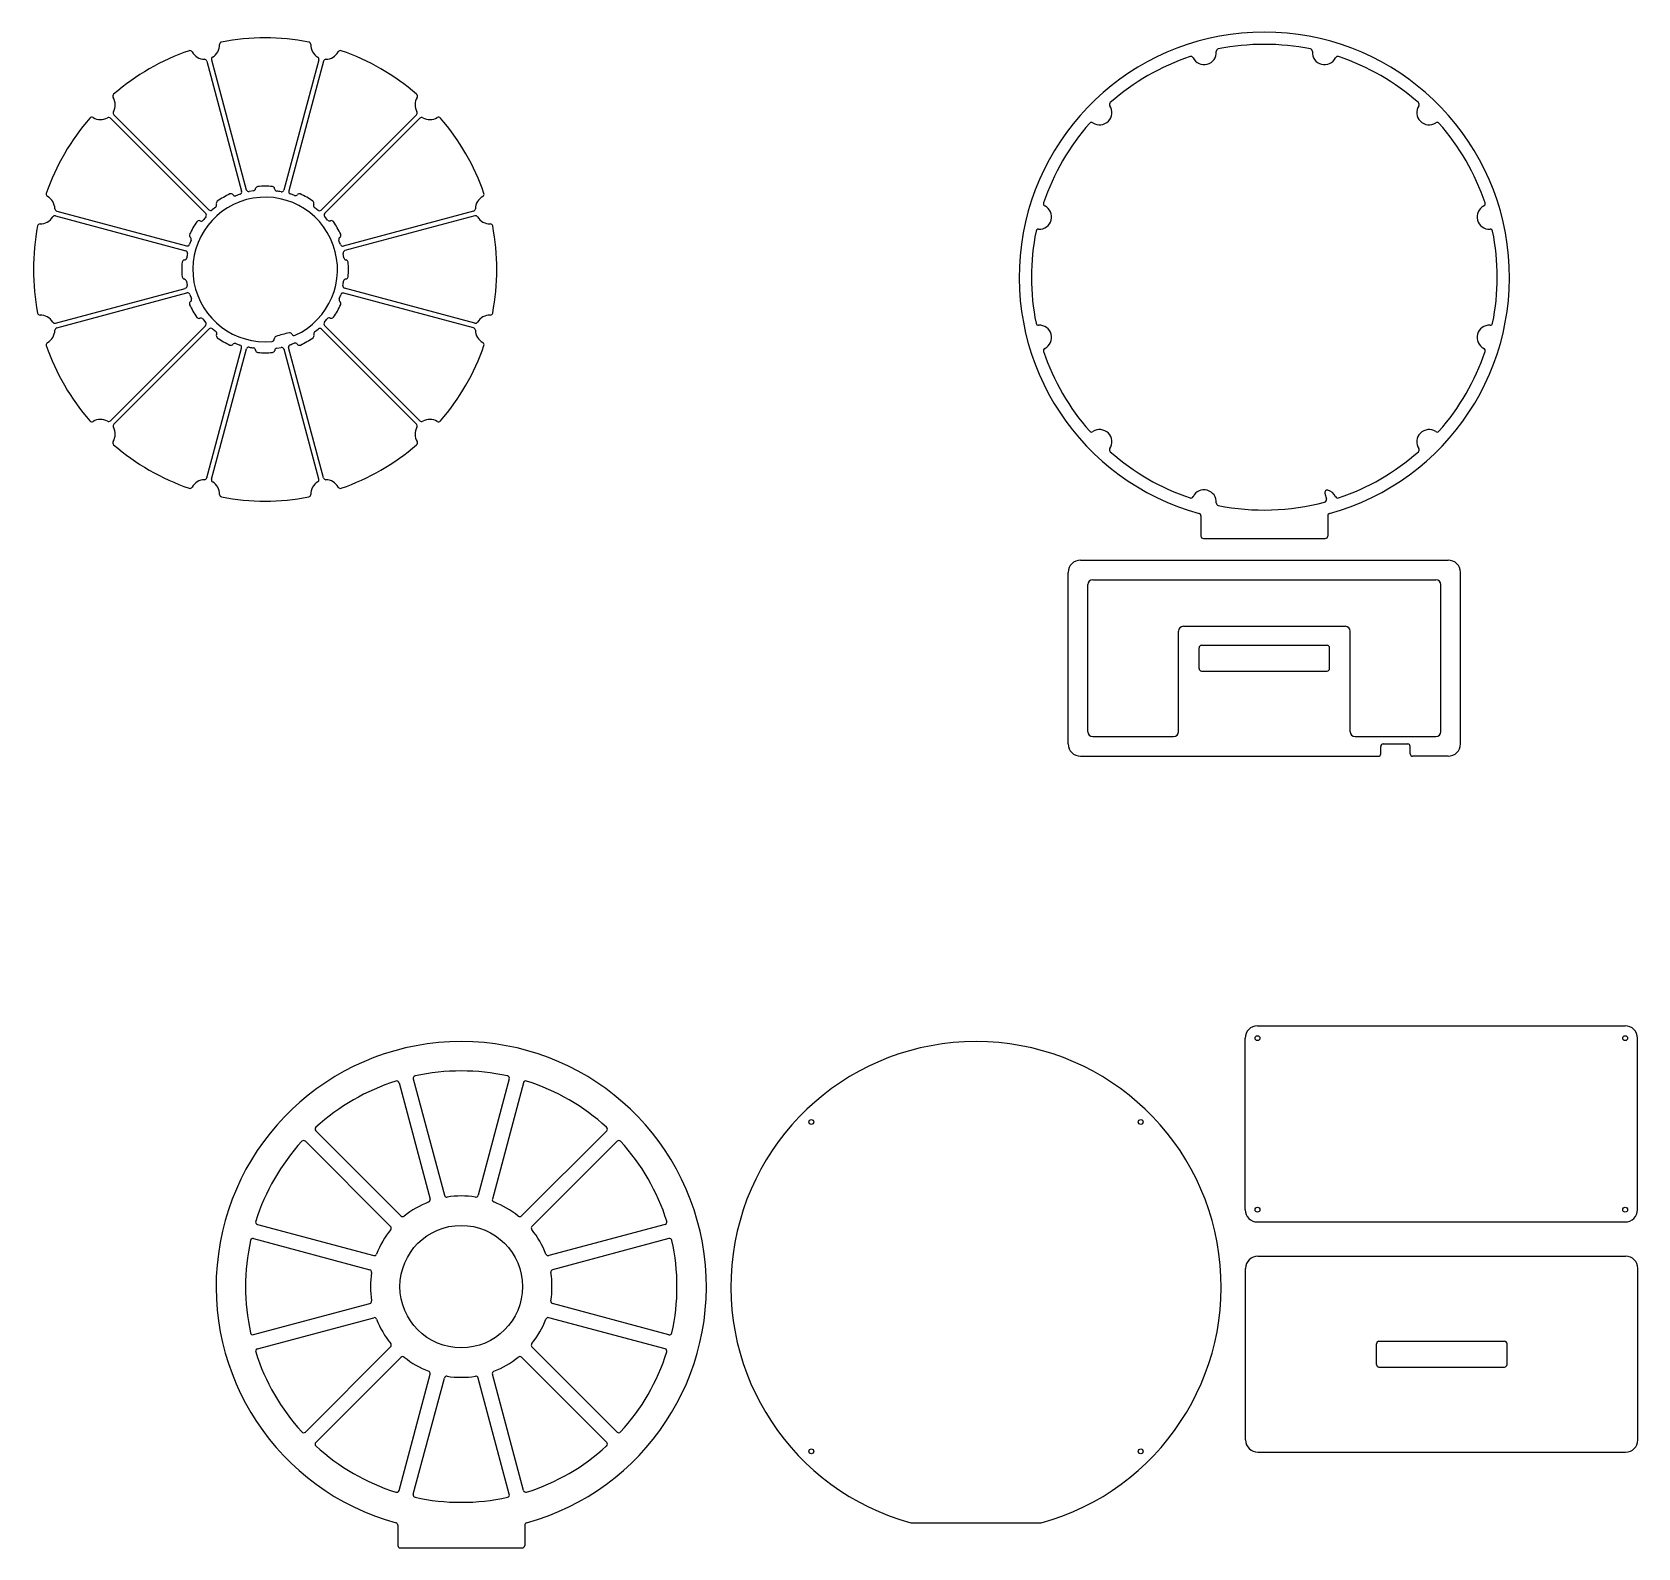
# Model space of a CAD drawing. Extents: x -225 to 430, y -232 to 387.
import ezdxf

# ---------------------------------------------------------------- set-up
doc = ezdxf.new("R2010")
doc.units = 0
for name, color, linetype in [('BACK', 136, 'CONTINUOUS'), ('BASE_FLOOR', 4, 'CONTINUOUS'), ('BASE_MAIN', 2, 'CONTINUOUS'), ('BASE_TOP', 4, 'CONTINUOUS'), ('FRONT', 4, 'CONTINUOUS'), ('MAIN_RING', 2, 'CONTINUOUS'), ('MIDDLE', 7, 'CONTINUOUS'), ('SEGMENT', 7, 'CONTINUOUS')]:
    doc.layers.add(name, color=color, linetype=linetype)

# ---------------------------------------------------------------- blocks, each defined once
blk = doc.blocks.new('FACE_CUTOUT')
at = {"layer": 'FRONT'}
for p, q in [((3, 86.91), (3, 37.79)), ((40.86, 76.76), (16.3, 34.23))]:
    blk.add_line(p, q, dxfattribs=at)
for centre, radius, start, end in [((4, 86.91), 1, 87.36478, 180), ((0, 0), 88, 62.63522, 87.36478), ((39.99, 77.26), 1, 330, 62.63522), ((4, 37.79), 1, 180, 263.95767), ((0, 0), 37, 66.04233, 83.95767), ((15.43, 34.73), 1, 246.04233, 330)]:
    blk.add_arc(centre, radius, start, end, dxfattribs=at)
blk = doc.blocks.new('SMOOTH_SEGMENT')
at = {"layer": 'SEGMENT'}
for p, q in [((-21.89, -85.54), (-7.65, -32.41)), ((4.74, -32.15), (6.52, -31.84)), ((21.89, -85.54), (7.69, -32.56)), ((3.89, -33.01), (3.89, -33.01))]:
    blk.add_line(p, q, dxfattribs=at)
for centre, radius, start, end in [((-6.68, -32.67), 1, 78.43848, 165), ((0, 0), 32.35, 258.43848, 261.58186), ((-4.88, -32.99), 1, 3.24769, 81.58186), ((4.88, -33.14), 1, 98.38017, 172.36861), ((6.72, -32.82), 1, 15, 101.57732), ((-2.88, -32.87), 1, 183.24769, 264.98461), ((0, 0), 34, 264.98461, 275.04267), ((2.9, -32.87), 1, 275.04267, 352.36861), ((-20.92, -85.8), 1, 165, 238.39845), ((-24.59, -91.76), 6, 359.44415, 58.39845), ((24.59, -91.76), 6, 121.60155, 180.55585), ((20.92, -85.8), 1, 301.60155, 15), ((-17.59, -91.83), 1, 179.44415, 259.15758), ((0, 0), 94.5, 259.15758, 280.84242), ((17.59, -91.83), 1, 280.84242, 0.55585)]:
    blk.add_arc(centre, radius, start, end, dxfattribs=at)

msp = doc.modelspace()

# ---------------------------------------------------------------- linework, layer by layer
at = {"layer": 'BACK'}
msp.add_line((133.38, -221.39), (186.62, -221.39), dxfattribs=at)
for centre in [(92.82, -57.82), (227.18, -57.82), (92.82, -192.18), (227.18, -192.18)]:
    msp.add_circle(centre, 1, dxfattribs=at)
msp.add_arc((160, -125), 100, 285.43574, 254.56426, dxfattribs=at)
at = {"layer": 'BASE_FLOOR'}
for p, q in [((274.8, -18.62), (424.8, -18.62)), ((269.8, -93.62), (269.8, -23.62)), ((429.8, -93.62), (429.8, -23.62)), ((274.8, -98.62), (424.8, -98.62))]:
    msp.add_line(p, q, dxfattribs=at)
for centre in [(274.8, -23.62), (424.8, -23.62), (274.8, -93.62), (424.8, -93.62)]:
    msp.add_circle(centre, 1, dxfattribs=at)
for centre, start, end in [((274.8, -23.62), 90, 180), ((424.8, -23.62), 0, 90), ((274.8, -93.62), 180, 270), ((424.8, -93.62), 270, 0)]:
    msp.add_arc(centre, 5, start, end, dxfattribs=at)
at = {"layer": 'BASE_MAIN'}
for p, q in [((202.6, 171.42), (352.6, 171.42)), ((197.6, 96.42), (197.6, 166.42)), ((357.6, 96.42), (357.6, 166.42)), ((205.6, 101.42), (205.6, 161.42)), ((207.6, 163.42), (347.6, 163.42)), ((349.6, 101.42), (349.6, 161.42)), ((244.6, 144.42), (310.6, 144.42)), ((242.6, 101.42), (242.6, 142.42)), ((312.6, 101.42), (312.6, 142.42)), ((250.98, 127.17), (250.98, 135.67)), ((251.98, 136.67), (303.22, 136.67)), ((304.22, 127.17), (304.22, 135.67)), ((251.98, 126.17), (303.22, 126.17)), ((207.6, 99.42), (240.6, 99.42)), ((314.6, 99.42), (347.6, 99.42)), ((325.1, 92.42), (325.1, 95.42)), ((326.1, 96.42), (336.1, 96.42)), ((337.1, 92.42), (337.1, 95.42)), ((202.6, 91.42), (324.1, 91.42)), ((352.6, 91.42), (338.1, 91.42))]:
    msp.add_line(p, q, dxfattribs=at)
for centre, radius, start, end in [((202.6, 166.42), 5, 90, 180), ((352.6, 166.42), 5, 0, 90), ((207.6, 161.42), 2, 90, 180), ((347.6, 161.42), 2, 0, 90), ((244.6, 142.42), 2, 90, 180), ((310.6, 142.42), 2, 0, 90), ((251.98, 135.67), 1, 90, 180), ((303.22, 135.67), 1, 0, 90), ((251.98, 127.17), 1, 180, 270), ((303.22, 127.17), 1, 270, 0), ((207.6, 101.42), 2, 180, 270), ((240.6, 101.42), 2, 270, 0), ((314.6, 101.42), 2, 180, 270), ((347.6, 101.42), 2, 270, 0), ((202.6, 96.42), 5, 180, 270), ((324.1, 92.42), 1, 270, 0), ((326.1, 95.42), 1, 90, 180), ((336.1, 95.42), 1, 0, 90), ((338.1, 92.42), 1, 180, 270), ((352.6, 96.42), 5, 270, 0)]:
    msp.add_arc(centre, radius, start, end, dxfattribs=at)
at = {"layer": 'BASE_TOP'}
for p, q in [((269.98, -187.54), (269.98, -117.54)), ((274.98, -112.54), (424.98, -112.54)), ((429.98, -187.54), (429.98, -117.54)), ((323.37, -156.79), (323.37, -148.29)), ((324.37, -147.29), (375.6, -147.29)), ((376.6, -156.79), (376.6, -148.29)), ((324.37, -157.79), (375.6, -157.79)), ((274.98, -192.54), (424.98, -192.54))]:
    msp.add_line(p, q, dxfattribs=at)
for centre, radius, start, end in [((274.98, -117.54), 5, 90, 180), ((424.98, -117.54), 5, 0, 90), ((324.37, -148.29), 1, 90, 180), ((375.6, -148.29), 1, 0, 90), ((324.37, -156.79), 1, 180, 270), ((375.6, -156.79), 1, 270, 0), ((274.98, -187.54), 5, 180, 270), ((424.98, -187.54), 5, 270, 0)]:
    msp.add_arc(centre, radius, start, end, dxfattribs=at)
at = {"layer": 'FRONT'}
for p, q in [((-75.88, -222.36), (-75.88, -230.59)), ((-24.12, -222.36), (-24.12, -230.59)), ((-74.88, -231.59), (-25.12, -231.59))]:
    msp.add_line(p, q, dxfattribs=at)
msp.add_circle((-50, -125), 25, dxfattribs=at)
for centre, radius, start, end in [((-50, -125), 100, 285.43574, 254.56426), ((-76.88, -222.36), 1, 0, 74.56426), ((-23.12, -222.36), 1, 105.43574, 180), ((-74.88, -230.59), 1, 180, 270), ((-25.12, -230.59), 1, 270, 0)]:
    msp.add_arc(centre, radius, start, end, dxfattribs=at)
at = {"layer": 'MAIN_RING'}
for p, q in [((302.26, 198.7), (302.9, 196.32)), ((251.72, 189.5), (251.72, 181.26)), ((303.48, 189.5), (303.48, 181.26)), ((252.72, 180.26), (302.48, 180.26))]:
    msp.add_line(p, q, dxfattribs=at)
for centre, radius, start, end in [((277.6, 286.85), 100, 285.43574, 254.56426), ((259, 379), 1, 101.41242, 183.61689), ((277.6, 286.85), 95, 78.58758, 101.41242), ((296.2, 379), 1, 356.38311, 78.58758), ((277.6, 286.85), 95, 108.58758, 131.41242), ((247.64, 375.95), 1, 26.38311, 108.58758), ((253.01, 378.62), 5, 206.38311, 3.61689), ((302.19, 378.62), 5, 176.38311, 333.61689), ((307.56, 375.95), 1, 71.41242, 153.61689), ((277.6, 286.85), 95, 48.58758, 71.41242), ((210.43, 354.03), 5, 236.38311, 33.61689), ((215.42, 357.35), 1, 131.41242, 213.61689), ((344.78, 354.03), 5, 146.38311, 303.61689), ((339.78, 357.35), 1, 326.38311, 48.58758), ((277.6, 286.85), 95, 138.58758, 161.41242), ((207.1, 349.03), 1, 56.38311, 138.58758), ((348.1, 349.03), 1, 41.41242, 123.61689), ((277.6, 286.85), 95, 18.58758, 41.41242), ((185.84, 311.44), 5, 266.38311, 63.61689), ((188.5, 316.82), 1, 161.41242, 243.61689), ((369.36, 311.44), 5, 116.38311, 273.61689), ((366.7, 316.82), 1, 296.38311, 18.58758), ((277.6, 286.85), 95, 168.58758, 191.41242), ((185.46, 305.45), 1, 86.38311, 168.58758), ((369.74, 305.45), 1, 11.41242, 93.61689), ((277.6, 286.85), 95, 348.58758, 11.41242), ((185.46, 268.25), 1, 191.41242, 273.61689), ((185.84, 262.27), 5, 296.38311, 93.61689), ((369.36, 262.27), 5, 86.38311, 243.61689), ((369.74, 268.25), 1, 266.38311, 348.58758), ((188.5, 256.89), 1, 116.38311, 198.58758), ((277.6, 286.85), 95, 198.58758, 221.41242), ((277.6, 286.85), 95, 318.58758, 341.41242), ((366.7, 256.89), 1, 341.41242, 63.61689), ((207.1, 224.68), 1, 221.41242, 303.61689), ((210.43, 219.68), 5, 326.38311, 123.61689), ((344.78, 219.68), 5, 56.38311, 213.61689), ((348.1, 224.68), 1, 236.38311, 318.58758), ((215.42, 216.36), 1, 146.38311, 228.58758), ((339.78, 216.36), 1, 311.41242, 33.61689), ((277.6, 286.85), 95, 228.58758, 251.41242), ((277.6, 286.85), 95, 288.58758, 311.41242), ((247.64, 197.76), 1, 251.41242, 333.61689), ((253.01, 195.09), 5, 356.38311, 153.61689), ((303.22, 198.95), 1, 75, 195), ((302.19, 195.09), 5, 26.38311, 75), ((307.56, 197.76), 1, 206.38311, 288.58758), ((250.72, 189.5), 1, 0, 74.56426), ((259, 194.71), 1, 176.38311, 258.58758), ((277.6, 286.85), 95, 258.5876, 285), ((301.93, 196.06), 1, 285, 15), ((304.48, 189.5), 1, 105.43574, 180), ((252.72, 181.26), 1, 180, 270), ((302.48, 181.26), 1, 270, 0)]:
    msp.add_arc(centre, radius, start, end, dxfattribs=at)
at = {"layer": 'MIDDLE'}
for centre, radius, start, end in [((-130, 290), 29.5, 294.51164, 275.48312), ((-125.28, 261.69), 1, 109.96602, 179.15656), ((-114.01, 230.68), 34, 100.3752, 109.96602), ((-119.95, 263.14), 1, 31.01218, 100.3752), ((-118.18, 264.07), 1, 211.01218, 294.51164), ((-127.28, 261.63), 1, 275.48312, 359.15656)]:
    msp.add_arc(centre, radius, start, end, dxfattribs=at)
at = {"layer": 'SEGMENT'}
for p, q in [((-119.09, 263.65), (-119.03, 263.55)), ((-126.28, 261.62), (-126.28, 261.71))]:
    msp.add_line(p, q, dxfattribs=at)

# ---------------------------------------------------------------- block references
at = {"layer": 'FRONT'}
for rotation in [15.00000000000001, 14.99999999999998, 45, 345, 75, 314.9999999999998, 105, 285, 135, 255, 165, 225, 195]:
    msp.add_blockref('FACE_CUTOUT', (-50, -125), dxfattribs=dict(at, rotation=rotation))
at = {"layer": 'SEGMENT'}
for rotation in [210, 180, 150, 240, 120, 270, 90, 300, 60, 330, 29.99999999999999, 360]:
    msp.add_blockref('SMOOTH_SEGMENT', (-130, 290), dxfattribs=dict(at, rotation=rotation))
msp.add_blockref('SMOOTH_SEGMENT', (-130, 290), dxfattribs=at)

doc.saveas('drawing.dxf')
